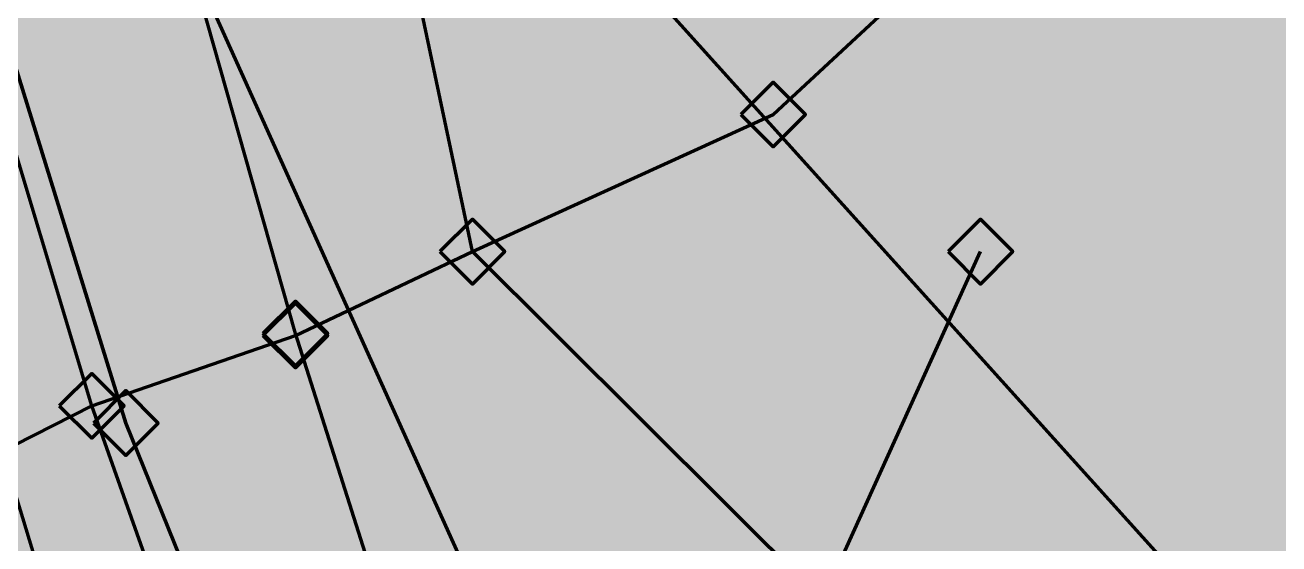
# Model space of a CAD drawing. Header units: inches. Extents: x 0 to 458, y -2 to 321.
# Drawn here: x 146.1 to 201, y 123.2 to 145.9 of the extents above; entities that cross this region are included whole.
import ezdxf

# ---------------------------------------------------------------- set-up
doc = ezdxf.new("R2010")
doc.units = ezdxf.units.IN
doc.header["$MEASUREMENT"] = 0
doc.layers.add('H', color=7, linetype='CONTINUOUS', lineweight=100)
doc.layers.add('P', color=250, linetype='CONTINUOUS', lineweight=100)

msp = doc.modelspace()

# ---------------------------------------------------------------- hatches: boundary and pattern name
at = {"layer": 'H', "linetype": 'Continuous'}
for color, points in [(7, [(-0.167, 296.167), (421, 296.167), (421, -1.833), (-0.167, -1.833)]), (0, [(168.833, 145.167), (167.25, 142), (166.75, 142), (168.417, 145.25), (166.5, 145.25), (166.5, 145.667), (168.833, 145.667), (168.833, 145.167), (171.583, 142), (169.25, 142), (169.25, 142.5), (169.75, 143), (170.167, 143.417), (170.75, 144.167), (170.917, 144.75), (170.833, 145), (170.75, 145.167), (170.5, 145.333), (170.25, 145.333), (170, 145.333), (169.75, 145.25), (169.583, 145.083), (169.417, 145), (169.333, 145), (169.333, 145.5), (169.75, 145.667), (170.333, 145.75), (171.083, 145.5), (171.417, 144.75), (171.333, 144.333), (171.167, 144), (171, 143.667), (170.75, 143.417), (170.167, 142.833), (169.75, 142.417), (171.583, 142.417), (171.583, 142), (168.833, 145.167), (172.833, 142), (172.25, 142), (172.25, 142.75), (172.833, 142.75), (172.833, 142), (168.833, 145.167), (175.917, 143.833), (175.583, 142.417), (174.75, 141.917), (173.833, 142.417), (173.5, 143.833), (173.833, 145.333), (174.75, 145.75), (175.583, 145.25), (175.917, 143.833), (168.833, 145.167), (175.25, 142.75), (175.333, 143.167), (175.417, 143.833), (175.333, 144.5), (175.25, 145), (175.083, 145.25), (174.75, 145.333), (174.333, 145.25), (174.167, 145), (174.083, 144.5), (174, 143.833), (174.083, 143.167), (174.167, 142.75), (174.333, 142.417), (174.75, 142.333), (175.083, 142.417), (175.25, 142.75), (168.833, 145.167), (177.333, 145.333), (177.083, 145.333), (176.833, 145.25), (176.583, 145.083), (176.5, 145), (176.417, 145), (176.417, 145.5), (176.833, 145.667), (177.417, 145.75), (177.833, 145.75), (178.167, 145.583), (178.417, 145.25), (178.5, 144.917), (178.25, 144.333), (177.833, 144.083), (177.833, 144), (178.083, 143.917), (178.333, 143.75), (178.5, 143.5), (178.583, 143.083), (178.5, 142.667), (178.25, 142.25), (177.833, 142), (177.333, 141.917), (176.75, 142), (176.333, 142.167), (176.333, 142.667), (176.75, 142.5), (177.333, 142.333), (177.583, 142.417), (177.833, 142.583), (178, 142.833), (178.083, 143.167), (178, 143.5), (177.833, 143.667), (177.583, 143.75), (177.25, 143.833), (177.083, 143.833), (177.083, 144.25), (177.25, 144.25), (177.75, 144.333), (178, 144.833), (177.917, 145.083), (177.833, 145.25), (177.583, 145.333), (177.333, 145.333)]), (0, [(143.583, 143.583), (142, 140.5), (141.5, 140.5), (143.167, 143.75), (141.25, 143.75), (141.25, 144.167), (143.583, 144.167), (143.583, 143.583), (146.417, 141.75), (145.917, 141.75), (145.917, 140.5), (145.5, 140.5), (145.5, 141.75), (143.833, 141.75), (143.833, 142.25), (145.5, 144.167), (145.917, 144.167), (145.917, 142.167), (146.417, 142.167), (146.417, 141.75), (143.583, 143.583), (145.5, 142.167), (145.5, 143.583), (144.25, 142.167), (145.5, 142.167), (143.583, 143.583), (147.583, 140.5), (147, 140.5), (147, 141.167), (147.583, 141.167), (147.583, 140.5), (143.583, 143.583), (150.667, 141.75), (150.25, 141.75), (150.25, 140.5), (149.833, 140.5), (149.833, 141.75), (148.167, 141.75), (148.167, 142.25), (149.833, 144.167), (150.25, 144.167), (150.25, 142.167), (150.667, 142.167), (150.667, 141.75), (143.583, 143.583), (149.833, 142.167), (149.833, 143.583), (148.583, 142.167), (149.833, 142.167)]), (0, [(177.417, 142), (178.833, 140.583), (180.25, 142), (178.833, 143.417)]), (0, [(190.5, 139.167), (188.917, 136.083), (188.417, 136.083), (190.083, 139.333), (188.167, 139.333), (188.167, 139.75), (190.5, 139.75), (190.5, 139.167), (193.167, 136.083), (190.917, 136.083), (190.917, 136.583), (191.417, 137), (191.833, 137.5), (192.417, 138.167), (192.583, 138.75), (192.5, 139.083), (192.333, 139.25), (192.167, 139.333), (191.917, 139.417), (191.667, 139.333), (191.417, 139.25), (191.167, 139.167), (191.083, 139.083), (191, 139.083), (191, 139.583), (191.417, 139.75), (192, 139.833), (192.75, 139.5), (193.083, 138.833), (193, 138.417), (192.833, 138.083), (192.667, 137.75), (192.333, 137.417), (191.833, 136.917), (191.417, 136.5), (193.167, 136.5), (193.167, 136.083), (190.5, 139.167), (194.5, 136.083), (193.917, 136.083), (193.917, 136.75), (194.5, 136.75), (194.5, 136.083), (190.5, 139.167), (197.333, 136.083), (195.583, 136.083), (195.583, 136.417), (196.25, 136.417), (196.25, 138.917), (195.583, 138.917), (195.583, 139.25), (196.083, 139.333), (196.333, 139.75), (196.667, 139.75), (196.667, 136.417), (197.333, 136.417), (197.333, 136.083), (190.5, 139.167), (199.833, 138.25), (199.75, 138.833), (199.5, 139.167), (199.333, 139.333), (199.083, 139.417), (198.583, 139.167), (198.417, 138.583), (198.5, 138.167), (198.667, 137.917), (198.917, 137.833), (199.167, 137.833), (199.5, 137.833), (199.75, 138), (199.833, 138.083), (199.833, 138.25), (190.5, 139.167), (197.917, 138.583), (198, 139.083), (198.25, 139.5), (198.667, 139.75), (199.083, 139.833), (199.5, 139.75), (199.917, 139.5), (200.167, 138.917), (200.333, 138.083), (200.167, 137.25), (199.917, 136.583), (199.417, 136.167), (198.667, 136), (198.417, 136), (198.25, 136.083), (198.25, 136.5), (198.417, 136.417), (198.75, 136.417), (199.5, 136.75), (199.75, 137.667), (199.417, 137.417), (199, 137.417), (198.667, 137.417), (198.333, 137.583), (198, 138), (197.917, 138.583)]), (0, [(164.25, 136), (165.667, 134.583), (167.083, 136), (165.667, 137.417)]), (0, [(186.5, 136), (187.917, 134.583), (189.333, 136), (187.917, 137.417)]), (0, [(151.083, 135.5), (149.5, 132.417), (149, 132.417), (150.667, 135.583), (148.75, 135.583), (148.75, 136.083), (151.083, 136.083), (151.083, 135.5), (153.75, 132.417), (151.5, 132.417), (151.5, 132.917), (151.75, 133.167), (152, 133.333), (152.167, 133.583), (152.417, 133.75), (152.583, 134), (152.75, 134.167), (152.917, 134.333), (153, 134.5), (153.083, 134.833), (153.167, 135.083), (153.083, 135.333), (152.917, 135.583), (152.75, 135.667), (152.5, 135.667), (152.25, 135.667), (152, 135.583), (151.75, 135.5), (151.667, 135.417), (151.583, 135.417), (151.583, 135.917), (151.75, 136), (152, 136.083), (152.333, 136.083), (152.583, 136.167), (152.75, 136.083), (153, 136.083), (153.333, 135.833), (153.583, 135.5), (153.583, 135.333), (153.667, 135.083), (153.583, 134.75), (153.417, 134.417), (153.25, 134.083), (152.917, 133.75), (152.75, 133.5), (152.417, 133.25), (152.167, 133), (152, 132.833), (153.75, 132.833), (153.75, 132.417), (151.083, 135.5), (155.083, 132.417), (154.5, 132.417), (154.5, 133.083), (155.083, 133.083), (155.083, 132.417), (151.083, 135.5), (158.167, 133.583), (158.167, 133.333), (158.083, 133.083), (158, 132.833), (157.833, 132.667), (157.667, 132.5), (157.417, 132.417), (157.25, 132.333), (157, 132.333), (156.75, 132.333), (156.583, 132.417), (156.167, 132.667), (156, 132.917), (155.917, 133.167), (155.833, 133.583), (155.833, 133.75), (155.75, 134), (155.833, 134.25), (155.833, 134.417), (155.917, 134.833), (156, 135.25), (156.167, 135.5), (156.417, 135.75), (156.667, 136), (157, 136.083), (157.417, 136.083), (157.667, 136.083), (157.833, 136.083), (157.833, 135.583), (157.667, 135.667), (157.333, 135.667), (157.167, 135.667), (156.917, 135.583), (156.583, 135.417), (156.5, 135.25), (156.417, 135), (156.333, 134.75), (156.25, 134.5), (156.667, 134.667), (157.083, 134.75), (157.417, 134.667), (157.583, 134.583), (157.75, 134.5), (157.917, 134.333), (158.083, 134.167), (158.167, 133.833), (158.167, 133.583), (151.083, 135.5), (157.667, 133.583), (157.667, 133.75), (157.583, 133.917), (157.417, 134.167), (157.167, 134.333), (156.917, 134.333), (156.583, 134.25), (156.25, 134.083), (156.25, 134), (156.25, 133.917), (156.333, 133.583), (156.333, 133.25), (156.417, 133.083), (156.5, 132.917), (156.75, 132.75), (157, 132.75), (157.25, 132.75), (157.5, 132.917), (157.583, 133.167), (157.667, 133.583), (151.083, 135.5), (159.583, 135.667), (159.333, 135.667), (159.083, 135.583), (158.833, 135.5), (158.667, 135.417), (158.667, 135.917), (158.833, 136), (159.083, 136.083), (159.417, 136.083), (159.667, 136.167), (159.833, 136.083), (160.083, 136.083), (160.417, 135.917), (160.667, 135.667), (160.667, 135.417), (160.75, 135.25), (160.667, 135), (160.5, 134.75), (160.333, 134.5), (160.083, 134.417), (160.333, 134.333), (160.583, 134.167), (160.75, 133.917), (160.75, 133.667), (160.833, 133.5), (160.75, 133.25), (160.75, 133), (160.5, 132.667), (160.333, 132.5), (160.083, 132.417), (159.833, 132.333), (159.583, 132.333), (159.333, 132.333), (159, 132.417), (158.75, 132.417), (158.583, 132.5), (158.583, 133.083), (158.75, 132.917), (159, 132.833), (159.25, 132.75), (159.583, 132.75), (159.833, 132.75), (160.083, 132.917), (160.25, 133.167), (160.333, 133.5), (160.25, 133.833), (160.083, 134), (159.833, 134.167), (159.5, 134.167), (159.333, 134.167), (159.333, 134.583), (159.5, 134.583), (159.75, 134.583), (160, 134.75), (160.167, 134.917), (160.25, 135.167), (160.167, 135.417), (160, 135.583), (159.833, 135.667), (159.583, 135.667)]), (0, [(168.25, 135.5), (166.667, 132.417), (166.083, 132.417), (167.75, 135.667), (165.917, 135.667), (165.917, 136.083), (168.25, 136.083), (168.25, 135.5), (170.917, 132.417), (168.667, 132.417), (168.667, 132.917), (169.167, 133.333), (169.583, 133.833), (170.167, 134.583), (170.25, 135.083), (170.25, 135.417), (170.083, 135.583), (169.917, 135.667), (169.667, 135.75), (169.417, 135.667), (169.167, 135.583), (168.917, 135.5), (168.75, 135.417), (168.75, 135.917), (169.167, 136.083), (169.667, 136.167), (170.5, 135.917), (170.75, 135.167), (170.75, 134.75), (170.583, 134.417), (170.417, 134.083), (170.083, 133.75), (169.583, 133.25), (169.167, 132.833), (170.917, 132.833), (170.917, 132.417), (168.25, 135.5), (172.25, 132.417), (171.667, 132.417), (171.667, 133.083), (172.25, 133.083), (172.25, 132.417), (168.25, 135.5), (174.75, 134.583), (174.667, 135.167), (174.5, 135.583), (174.333, 135.667), (174.083, 135.75), (173.583, 135.5), (173.417, 134.917), (173.417, 134.5), (173.667, 134.25), (173.833, 134.167), (174.083, 134.167), (174.417, 134.167), (174.75, 134.333), (174.75, 134.417), (174.75, 134.583), (168.25, 135.5), (172.917, 134.917), (173, 135.417), (173.25, 135.833), (173.583, 136.083), (174.083, 136.167), (174.5, 136.083), (174.833, 135.833), (175.167, 135.333), (175.25, 134.5), (175.167, 133.583), (174.833, 132.917), (174.333, 132.5), (173.667, 132.333), (173.417, 132.333), (173.25, 132.417), (173.25, 132.833), (173.417, 132.833), (173.667, 132.75), (174.417, 133.083), (174.75, 134), (174.417, 133.833), (174, 133.75), (173.667, 133.75), (173.25, 133.917), (173, 134.333), (172.917, 134.917), (168.25, 135.5), (178.083, 135.5), (176.5, 132.417), (175.917, 132.417), (177.583, 135.667), (175.75, 135.667), (175.75, 136.083), (178.083, 136.083), (178.083, 135.5)]), (0, [(156.5, 132.417), (157.917, 131), (159.333, 132.417), (157.917, 133.833)]), (0, [(156.5, 132.333), (157.917, 130.917), (159.333, 132.333), (157.917, 133.75)]), (0, [(147.583, 129.25), (149, 127.833), (150.417, 129.25), (149, 130.667)]), (0, [(149.083, 128.5), (150.5, 127.083), (151.917, 128.5), (150.5, 129.917)]), (0, [(153, 128.25), (151.417, 125.167), (150.917, 125.167), (152.583, 128.417), (150.75, 128.417), (150.75, 128.833), (153, 128.833), (153, 128.25), (154.5, 128.5), (154.25, 128.417), (153.917, 128.333), (153.75, 128.25), (153.583, 128.167), (153.583, 128.667), (153.75, 128.75), (154, 128.833), (154.25, 128.833), (154.5, 128.917), (154.75, 128.833), (154.917, 128.833), (155.25, 128.667), (155.5, 128.417), (155.583, 128.25), (155.583, 128), (155.583, 127.75), (155.417, 127.5), (155.167, 127.25), (154.917, 127.167), (155.167, 127.083), (155.417, 126.917), (155.583, 126.667), (155.667, 126.417), (155.667, 126.25), (155.667, 126), (155.583, 125.75), (155.333, 125.417), (155.167, 125.25), (155, 125.167), (154.75, 125.083), (154.5, 125.083), (154.167, 125.083), (153.917, 125.167), (153.667, 125.25), (153.5, 125.333), (153.5, 125.833), (153.667, 125.667), (153.917, 125.583), (154.167, 125.5), (154.417, 125.5), (154.75, 125.583), (155, 125.667), (155.167, 125.917), (155.167, 126.25), (155.167, 126.583), (155, 126.833), (154.75, 126.917), (154.417, 126.917), (154.25, 126.917), (154.25, 127.333), (154.333, 127.333), (154.667, 127.417), (154.917, 127.5), (155.083, 127.667), (155.083, 127.917), (155.083, 128.167), (154.917, 128.333), (154.75, 128.417), (154.5, 128.5), (153, 128.25), (157, 125.167), (156.417, 125.167), (156.417, 125.833), (157, 125.833), (157, 125.167), (153, 128.25), (159.917, 125.167), (158.083, 125.167), (158.083, 125.5), (158.75, 125.5), (158.75, 128), (158.083, 128), (158.083, 128.333), (158.417, 128.333), (158.667, 128.417), (158.833, 128.583), (158.833, 128.833), (159.25, 128.833), (159.25, 125.5), (159.917, 125.5), (159.917, 125.167), (153, 128.25), (162.917, 126.333), (162.833, 126.083), (162.833, 125.833), (162.667, 125.583), (162.583, 125.417), (162.333, 125.25), (162.167, 125.167), (162, 125.083), (161.75, 125.083), (161.5, 125.083), (161.25, 125.167), (160.917, 125.417), (160.75, 125.667), (160.583, 125.917), (160.5, 126.333), (160.5, 126.5), (160.5, 126.75), (160.5, 127), (160.5, 127.25), (160.583, 127.583), (160.75, 128), (160.917, 128.25), (161.167, 128.5), (161.417, 128.75), (161.75, 128.833), (162.167, 128.917), (162.417, 128.833), (162.583, 128.833), (162.583, 128.333), (162.333, 128.417), (162.083, 128.417), (161.833, 128.417), (161.667, 128.417), (161.333, 128.167), (161.25, 128), (161.083, 127.75), (161.083, 127.5), (161, 127.25), (161.333, 127.417), (161.75, 127.5), (162.167, 127.417), (162.333, 127.417), (162.5, 127.25), (162.667, 127.083), (162.75, 126.917), (162.833, 126.667), (162.917, 126.333), (153, 128.25), (162.417, 126.333), (162.333, 126.5), (162.333, 126.667), (162.167, 126.917), (161.917, 127.083), (161.667, 127.083), (161.333, 127), (161, 126.917), (161, 126.75), (161, 126.667), (161, 126.333), (161.083, 126), (161.167, 125.833), (161.25, 125.667), (161.5, 125.5), (161.75, 125.5), (162, 125.5), (162.167, 125.667), (162.333, 125.917), (162.417, 126.333)]), (0, [(183.167, 124.333), (181.583, 121.25), (181.083, 121.25), (182.75, 124.5), (180.833, 124.5), (180.833, 124.917), (183.167, 124.917), (183.167, 124.333), (184.583, 124.5), (184.333, 124.5), (184.083, 124.417), (183.917, 124.333), (183.75, 124.25), (183.667, 124.25), (183.667, 124.75), (184.167, 124.917), (184.667, 125), (185.083, 124.917), (185.417, 124.75), (185.667, 124.5), (185.75, 124.083), (185.583, 123.583), (185.083, 123.25), (185.333, 123.167), (185.583, 123), (185.75, 122.75), (185.833, 122.333), (185.75, 121.833), (185.5, 121.5), (185.083, 121.25), (184.583, 121.167), (184.083, 121.25), (183.583, 121.417), (183.583, 121.917), (183.667, 121.917), (184.083, 121.667), (184.583, 121.583), (184.917, 121.583), (185.167, 121.75), (185.25, 122), (185.333, 122.333), (185.25, 122.667), (185.083, 122.917), (184.833, 123), (184.583, 123), (184.333, 123), (184.333, 123.417), (184.5, 123.417), (185.083, 123.583), (185.25, 124), (185.25, 124.25), (185.083, 124.417), (184.833, 124.5), (184.583, 124.5), (183.167, 124.333), (187.167, 121.25), (186.583, 121.25), (186.583, 121.917), (187.167, 121.917), (187.167, 121.25), (183.167, 124.333), (190.25, 124.333), (188.667, 121.25), (188.167, 121.25), (189.833, 124.5), (187.917, 124.5), (187.917, 124.917), (190.25, 124.917), (190.25, 124.333), (183.167, 124.333), (191.667, 124.5), (191.417, 124.5), (191.167, 124.417), (191, 124.333), (190.833, 124.25), (190.75, 124.25), (190.75, 124.75), (191.25, 124.917), (191.75, 125), (192.167, 124.917), (192.5, 124.75), (192.75, 124.5), (192.833, 124.083), (192.667, 123.583), (192.167, 123.25), (192.417, 123.167), (192.667, 123), (192.833, 122.75), (192.917, 122.333), (192.833, 121.833), (192.583, 121.5), (192.167, 121.25), (191.667, 121.167), (191.167, 121.25), (190.667, 121.417), (190.667, 121.917), (190.75, 121.917), (191.167, 121.667), (191.667, 121.583), (191.917, 121.583), (192.167, 121.75), (192.333, 122), (192.417, 122.333), (192.333, 122.667), (192.167, 122.917), (191.917, 123), (191.667, 123), (191.417, 123), (191.417, 123.417), (191.583, 123.417), (192.167, 123.583), (192.333, 124), (192.25, 124.25), (192.167, 124.417), (191.917, 124.5), (191.667, 124.5)])]:
    msp.add_hatch(color=color, dxfattribs=at).paths.add_polyline_path(points)

# ---------------------------------------------------------------- linework, layer by layer
at = {"layer": 'P', "color": 0, "linetype": 'Continuous'}
for points in [[(53.75, 307.417), (81.75, 288.75), (92.583, 266.083), (130.5, 202.25), (139.417, 164.25), (150.5, 128.5), (170.833, 78.25), (185.333, 64.833), (201.083, 63.167), (247.333, 94.083)], [(220.583, 72.75), (192.5, 89.583), (166.5, 105.417), (157.917, 132.417), (150.25, 159.5), (143.417, 185.833), (143.417, 185.833), (143.25, 203.417), (126.25, 228.917), (114.417, 252.833), (87.833, 297.667)], [(173.833, 71.667), (159.167, 100.583), (149, 129.25), (139.917, 159.5), (135, 184.833), (130.333, 199.667), (117.417, 224.333), (102.417, 248.167), (77.417, 292.583)], [(96.917, 283.917), (122.333, 242), (149.917, 200), (149.917, 193.417), (150.667, 154.667), (170.5, 110.667), (198.667, 85.25)], [(226.333, 91), (208, 107.5), (180.583, 121.167), (165.667, 136), (159.833, 163.583), (177.417, 173.583), (190.5, 190.583), (174.083, 201.5)], [(247.333, 94.083), (201.083, 63.167), (185.333, 64.833), (170.833, 78.25), (150.5, 128.5), (139.417, 164.25)], [(247.333, 94.083), (201.083, 63.167), (185.333, 64.833), (170.833, 78.25), (150.5, 128.5), (139.417, 164.25)], [(227.25, 92.75), (225.5, 97.083), (209.083, 107.917), (160.083, 162.25)], [(120.833, 123.667), (143.917, 126.667), (149, 129.25), (157.917, 132.333), (165.667, 136), (178.833, 142), (192.75, 154.917)], [(177.417, 142), (178.833, 140.583), (180.25, 142), (178.833, 143.417), (177.417, 142)], [(148.5, 116.083), (141, 140.75)], [(217.75, 65.583), (207.5, 58.583), (199, 54.75), (186.25, 54.167), (167.333, 62.167), (160.75, 77), (155.25, 94.083), (148.5, 116.083), (148.5, 116.083), (141, 140.75)], [(217.75, 65.583), (207.5, 58.583), (199, 54.75), (186.25, 54.167), (167.333, 62.167), (160.75, 77), (155.25, 94.083), (148.5, 116.083), (148.5, 116.083), (141, 140.75)], [(164.25, 136), (165.667, 134.583), (167.083, 136), (165.667, 137.417), (164.25, 136)], [(186.5, 136), (187.917, 134.583), (189.333, 136), (187.917, 137.417), (186.5, 136)], [(143.417, 87.833), (153.333, 95.583), (159.167, 100.583), (166.5, 105.417), (181.083, 120.917), (187.917, 136)], [(156.5, 132.417), (157.917, 131), (159.333, 132.417), (157.917, 133.833), (156.5, 132.417)], [(156.5, 132.333), (157.917, 130.917), (159.333, 132.333), (157.917, 133.75), (156.5, 132.333)], [(147.583, 129.25), (149, 127.833), (150.417, 129.25), (149, 130.667), (147.583, 129.25)], [(149.083, 128.5), (150.5, 127.083), (151.917, 128.5), (150.5, 129.917), (149.083, 128.5)]]:
    msp.add_lwpolyline(points, dxfattribs=at)

doc.saveas('drawing.dxf')
